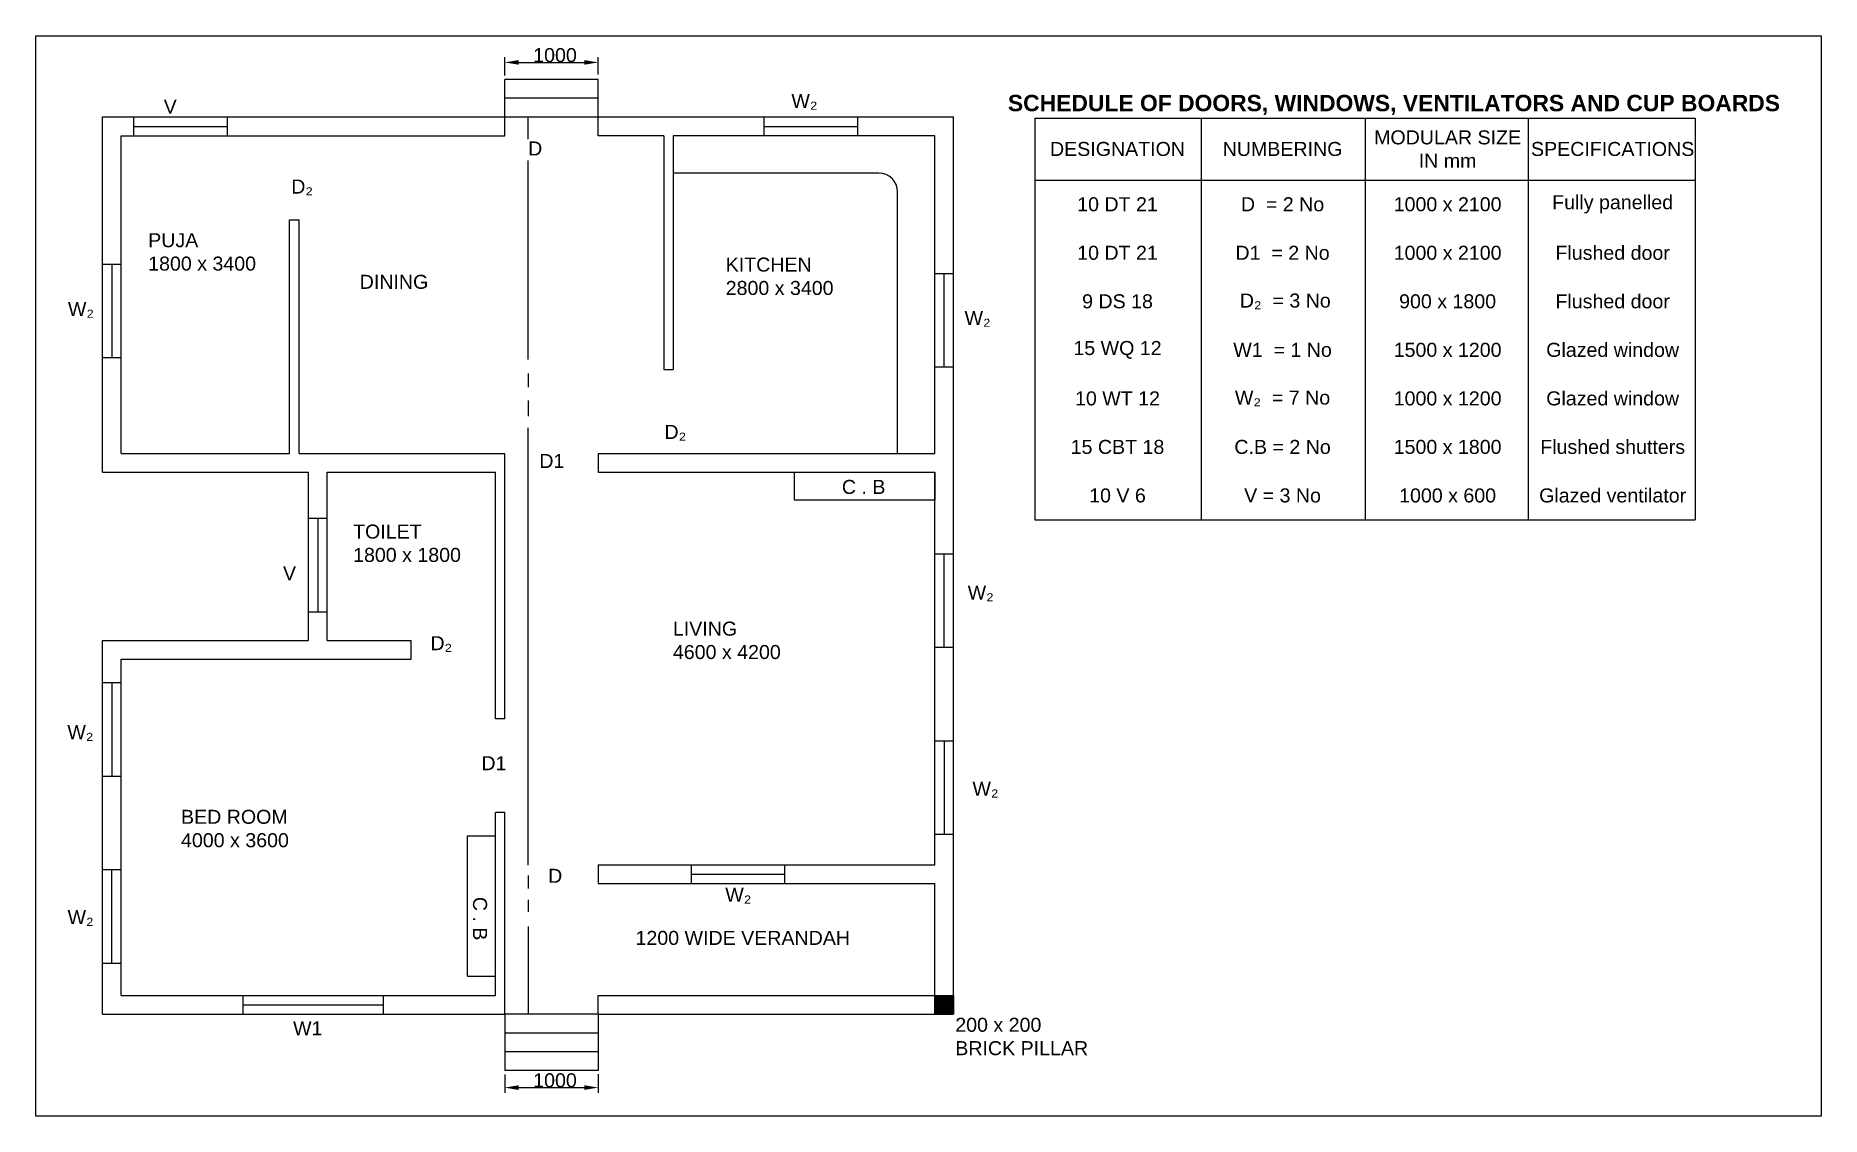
# Model space of a CAD drawing. Header units: millimetres. Extents: x 19172 to 38266, y -1017 to 10544.
import ezdxf

# ---------------------------------------------------------------- set-up
doc = ezdxf.new("R2010")
doc.units = ezdxf.units.MM
doc.styles.get("Standard").update_dxf_attribs({"font": 'arial.ttf'})
doc.dimstyles.new('ISO-25', dxfattribs={"dimtxt": 2.5, "dimasz": 2.5, "dimexe": 1.25, "dimexo": 0.625, "dimtad": 1, "dimtxsty": 'Standard', "dimcen": 2.5, "dimadec": 0, "dimazin": 0, "dimtfac": 1, "dimtmove": 0, "dimatfit": 3, "dimfxl": 1, "dimarcsym": 0})

# ---------------------------------------------------------------- blocks, each defined once
blk = doc.blocks.new('*D1')
at = {"color": 0, "lineweight": -2, "transparency": 16777216}
for p, q in [((24187, -569), (24187, -711)), ((25187, -567), (25187, -711)), ((24337, -710), (25037, -710))]:
    blk.add_line(p, q, dxfattribs=at)
at = {"color": 0, "transparency": 16777216}
for points in [[(24337, -685), (24337, -735), (24187, -710)], [(25037, -685), (25037, -735), (25187, -710)]]:
    blk.add_solid(points, dxfattribs=at)
at = {"layer": 'Defpoints', "color": 0, "transparency": 16777216}
for p in [(24187, -569), (25187, -567), (25187, -710)]:
    blk.add_point(p, dxfattribs=at)
at = {"color": 0, "transparency": 16777216, "insert": (24725, -633), "char_height": 150, "attachment_point": 5}
blk.add_mtext('1000', dxfattribs=at)
blk = doc.blocks.new('*D2')
at = {"color": 0, "lineweight": -2, "transparency": 16777216}
for p, q in [((24187, 10117), (24187, 10259)), ((24337, 10258), (25037, 10258)), ((25187, 10129), (25187, 10259))]:
    blk.add_line(p, q, dxfattribs=at)
at = {"color": 0, "transparency": 16777216}
for points in [[(24337, 10283), (24337, 10233), (24187, 10258)], [(25037, 10283), (25037, 10233), (25187, 10258)]]:
    blk.add_solid(points, dxfattribs=at)
at = {"layer": 'Defpoints', "color": 0, "transparency": 16777216}
for p in [(25187, 10258), (25187, 10129), (24187, 10116)]:
    blk.add_point(p, dxfattribs=at)
at = {"color": 0, "transparency": 16777216, "insert": (24725, 10335), "char_height": 150, "attachment_point": 5}
blk.add_mtext('1000', dxfattribs=at)

msp = doc.modelspace()

# ---------------------------------------------------------------- hatches: boundary and pattern name
h = msp.add_hatch(color=256)
h.dxf.hatch_style = 1
h.paths.add_polyline_path([(28987.412, 273.951), (28787.412, 273.951), (28787.412, 73.951), (28987.412, 73.951)])

# ---------------------------------------------------------------- linework, layer by layer
for p, q in [((24187.412, 10259.304), (24187.412, 10312.635)), ((25187.412, 10258.054), (25187.412, 10312.635)), ((24187.412, 9473.951), (24187.412, 10073.951)), ((25187.412, 10073.951), (24187.412, 10073.951)), ((25187.412, 9473.951), (25187.412, 10073.951)), ((25187.412, 9873.951), (24187.412, 9873.951)), ((19887.412, 5873.951), (19887.412, 9673.951)), ((19887.412, 9673.951), (28987.412, 9673.951)), ((20219.275, 9673.951), (20219.275, 9473.951)), ((20219.275, 9573.951), (21219.275, 9573.951)), ((21219.275, 9673.951), (21219.275, 9473.951)), ((24187.412, 9473.951), (24187.412, 9673.951)), ((24437.412, 9435.924), (24437.412, 9673.951)), ((26958.273, 9673.951), (26958.273, 9473.951)), ((26958.273, 9573.951), (27958.273, 9573.951)), ((27958.273, 9673.951), (27958.273, 9473.951)), ((28987.412, 6073.951), (28987.412, 9673.951)), ((29857.378, 9662.951), (36917.276, 9662.951)), ((29857.378, 9662.951), (29857.378, 5364.566)), ((31635.311, 9662.951), (31635.311, 5364.566)), ((33387.327, 9662.951), (33387.327, 5364.566)), ((35131.156, 9662.951), (35131.156, 5364.566)), ((36917.276, 9662.951), (36917.276, 5364.566)), ((20087.412, 6073.951), (20087.412, 9473.951)), ((20087.412, 9473.951), (24187.412, 9473.951)), ((25887.412, 9473.951), (25187.412, 9473.951)), ((25887.412, 9473.951), (25887.412, 6973.951)), ((28787.412, 9473.951), (25987.412, 9473.951)), ((25987.412, 9473.951), (25987.412, 6973.951)), ((28787.412, 6073.951), (28787.412, 9473.951)), ((24437.412, 7077.862), (24437.412, 9209.19)), ((28187.412, 9073.951), (25987.412, 9073.951)), ((29857.378, 8999.093), (36917.276, 8999.093)), ((28387.412, 6073.951), (28387.412, 8873.951)), ((21887.412, 6073.951), (21887.412, 8573.951)), ((21887.412, 8573.951), (21987.412, 8573.951)), ((21987.412, 6073.951), (21987.412, 8573.951)), ((19887.412, 8100.007), (20087.412, 8100.007)), ((19987.412, 8100.007), (19987.412, 7100.007)), ((28987.412, 7996.83), (28787.412, 7996.83)), ((28887.412, 6996.83), (28887.412, 7996.83)), ((19887.412, 7100.007), (20087.412, 7100.007)), ((24437.412, 6930.57), (24437.412, 6782.833)), ((25887.412, 6973.951), (25987.412, 6973.951)), ((28987.412, 6996.83), (28787.412, 6996.83)), ((24437.412, 6639.714), (24437.412, 6473.511)), ((24437.412, 1669.651), (24437.412, 6347.611)), ((20087.412, 6073.951), (21887.412, 6073.951)), ((20087.412, 6073.951), (21887.412, 6073.951)), ((21987.412, 6073.951), (24087.412, 6073.951)), ((24087.412, 6073.951), (24187.412, 6073.951)), ((24187.412, 3873.951), (24187.412, 6073.951)), ((25187.412, 6073.951), (25187.412, 5873.951)), ((25187.412, 6073.951), (28787.412, 6073.951)), ((28987.412, 73.951), (28987.412, 6073.951)), ((19887.412, 5873.951), (22087.412, 5873.951)), ((22087.412, 4073.951), (22087.412, 5873.951)), ((22287.412, 4073.951), (22287.412, 5873.951)), ((22287.412, 5873.951), (24087.412, 5873.951)), ((24087.412, 3233.803), (24087.412, 5873.951)), ((25187.412, 5873.951), (28787.412, 5873.951)), ((27287.412, 5573.951), (27287.412, 5873.951)), ((28787.412, 1673.951), (28787.412, 5873.951)), ((28787.412, 5873.951), (28787.412, 5573.951)), ((28787.412, 5573.951), (27287.412, 5573.951)), ((22087.412, 5380.538), (22287.412, 5380.538)), ((22187.412, 5380.538), (22187.412, 4380.538)), ((29857.378, 5364.566), (36917.276, 5364.566)), ((28987.412, 4996.83), (28787.412, 4996.83)), ((28887.412, 3996.83), (28887.412, 4996.83)), ((22087.412, 4380.538), (22287.412, 4380.538)), ((19887.412, 73.951), (19887.412, 4073.951)), ((19887.412, 4073.951), (22087.412, 4073.951)), ((22287.412, 4073.951), (23187.412, 4073.951)), ((23187.412, 3873.951), (23187.412, 4073.951)), ((20087.412, 273.951), (20087.412, 3873.951)), ((20087.412, 3873.951), (23187.412, 3873.951)), ((24187.412, 3233.803), (24187.412, 3873.951)), ((28987.412, 3996.83), (28787.412, 3996.83)), ((20087.412, 3619.293), (19887.412, 3619.293)), ((19987.412, 3619.293), (19987.412, 2619.293)), ((24187.412, 3233.803), (24087.412, 3233.803)), ((28987.412, 2996.83), (28787.412, 2996.83)), ((28887.412, 2996.83), (28887.412, 1996.83)), ((20087.412, 2619.293), (19887.412, 2619.293)), ((24087.412, 273.951), (24087.412, 2233.803)), ((24187.412, 2233.803), (24087.412, 2233.803)), ((24187.412, 73.951), (24187.412, 2233.803)), ((23787.412, 483.782), (23787.412, 1983.782)), ((23787.412, 1983.782), (24087.412, 1983.782)), ((28987.412, 1996.83), (28787.412, 1996.83)), ((20087.412, 1619.293), (19887.412, 1619.293)), ((19987.412, 619.293), (19987.412, 1619.293)), ((24437.412, 1559.592), (24437.412, 1419.125)), ((25187.412, 1673.951), (28787.412, 1673.951)), ((25187.412, 1673.951), (25187.412, 1473.951)), ((26183.186, 1473.951), (26183.186, 1673.951)), ((26183.186, 1573.951), (27183.186, 1573.951)), ((27183.186, 1473.951), (27183.186, 1673.951)), ((25187.412, 1473.951), (28787.412, 1473.951)), ((28787.412, 273.951), (28787.412, 1473.951)), ((24437.412, 1297.13), (24437.412, 1168.826)), ((24437.412, 1015.003), (24437.412, 73.951)), ((20087.412, 619.293), (19887.412, 619.293)), ((23787.412, 483.782), (24087.412, 483.782)), ((20087.412, 273.951), (24087.412, 273.951)), ((21388.185, 273.951), (21388.185, 73.951)), ((22888.185, 273.951), (22888.185, 73.951)), ((25187.412, 273.951), (28787.412, 273.951)), ((25187.412, 73.951), (25187.412, 273.951)), ((19887.412, 73.951), (24187.412, 73.951)), ((21388.185, 173.951), (22888.185, 173.951)), ((24187.412, 73.951), (24187.412, -526.049)), ((25187.412, 73.951), (24187.412, 73.951)), ((25187.412, 73.951), (25187.412, -526.049)), ((25187.412, 73.951), (28987.412, 73.951)), ((28787.412, 73.951), (28987.412, 73.951)), ((25187.412, -126.049), (24187.412, -126.049)), ((25187.412, -326.049), (24187.412, -326.049)), ((25187.412, -526.049), (24187.412, -526.049)), ((24187.412, -711.403), (24187.412, -764.734)), ((25187.412, -710.153), (25187.412, -764.734))]:
    msp.add_line(p, q)
for points in [[(19171.89, 10543.762), (38265.741, 10543.762), (38265.741, -1017.126), (19171.89, -1017.126)], [(28987.412, 73.951), (28787.412, 73.951), (28787.412, 273.951), (28987.412, 273.951)]]:
    msp.add_lwpolyline(points, close=True)
msp.add_arc((28187.412, 8873.951), 200, 0, 90)

# ---------------------------------------------------------------- texts
for s, width, insert, char_height, attachment_point in [('V', 328.08527, (20540.721, 9860.821), 150, 1), ('W{\\fISOCPEUR|b0|i0|c0|p34;₂}', 444.56215, (27252.735, 9920.143), 150, 1), ('{\\fArial|b1|i0|c0|p34;SCHEDULE OF DOORS, WINDOWS, VENTILATORS AND CUP BOARDS}', 9725.77618, (29567.7, 9910.766), 175, 1), ('D', 444.56215, (24437.412, 9412.26), 150, 1), ('D{\\fISOCPEUR|b0|i0|c0|p34;₂}', 444.56215, (21904.55, 9004.662), 150, 1), ('PUJA^J1800 x 3400', 1166.48026, (20374.619, 8430.764), 150, 1), ('KITCHEN^J2800 x 3400', 1194.90352, (26550.037, 8169.974), 150, 1), ('DINING', 150, (22636.761, 7985.504), 150, 1), ('W{\\fISOCPEUR|b0|i0|c0|p34;₂}', 444.56215, (19516.399, 7525.901), 150, 7), ('W{\\fISOCPEUR|b0|i0|c0|p34;₂}', 444.56215, (29104.555, 7598.353), 150, 1), ('D{\\fISOCPEUR|b0|i0|c0|p34;₂}', 444.56215, (25895.518, 6379.857), 150, 1), ('D1', 444.56215, (24557.496, 6069.087), 150, 1), ('C . B', 444.56215, (27792.7, 5791.389), 150, 1), ('TOILET^J1800 x 1800', 1165.81314, (22565.716, 5313.914), 150, 1), ('V', 271.39081, (21816.021, 4866.593), 150, 1), ('W{\\fISOCPEUR|b0|i0|c0|p34;₂}', 444.56215, (29137.692, 4661.267), 150, 1), ('LIVING^J4600 x 4200', 1290.56001, (25985.551, 4274.976), 150, 1), ('D{\\fISOCPEUR|b0|i0|c0|p34;₂}', 444.56215, (23392.819, 4119.595), 150, 1), ('W{\\fISOCPEUR|b0|i0|c0|p34;₂}', 444.56215, (19510.574, 3167.602), 150, 1), ('D1', 444.56215, (23937.835, 2835.718), 150, 1), ('W{\\fISOCPEUR|b0|i0|c0|p34;₂}', 444.56215, (29188.871, 2562.186), 150, 1), ('BED ROOM^J4000 x 3600', 1474.32762, (20725.621, 2261.965), 150, 1), ('D', 444.56215, (24651.107, 1630.769), 150, 1), ('W{\\fISOCPEUR|b0|i0|c0|p34;₂}', 444.56215, (26545.796, 1427.785), 150, 1), ('W{\\fISOCPEUR|b0|i0|c0|p34;₂}', 374.99176, (19512.42, 1189.049), 150, 1), ('1200 WIDE VERANDAH', 2848.54665, (25585.956, 966.628), 150, 1), ('200 x 200^JBRICK PILLAR', 1819.31093, (29005.327, 36.895), 150, 1), ('W1', 444.56215, (21923.752, -0.498), 150, 1)]:
    msp.add_mtext_dynamic_manual_height_columns(s, width=width, gutter_width=12.5, heights=[0], dxfattribs=dict(insert=insert, char_height=char_height, attachment_point=attachment_point))
at = {"char_height": 150, "width": 1761.97466, "attachment_point": 5}
for s, insert in [('DESIGNATION', (30739.865, 9331.022)), ('NUMBERING', (32504.84, 9331.022)), ('MODULAR SIZE IN mm ', (34269.814, 9331.022)), ('SPECIFICATIONS', (36034.789, 9331.022)), ('10 DT 21', (30739.865, 8739.484)), ('D  = 2 No', (32504.84, 8739.484)), ('1000 x 2100', (34269.814, 8739.484)), ('Fully panelled', (36034.789, 8739.484)), ('10 DT 21', (30739.865, 8220.266)), ('D1  = 2 No', (32504.84, 8220.266)), ('1000 x 2100', (34269.814, 8220.266)), ('Flushed door', (36034.789, 8220.266)), ('9 DS 18', (30739.865, 7701.048)), (' D₂  = 3 No', (32504.84, 7701.048)), ('900 x 1800', (34269.814, 7701.048)), ('Flushed door', (36034.789, 7701.048)), ('15 WQ 12', (30739.865, 7181.83)), ('W1  = 1 No', (32504.84, 7181.83)), ('1500 x 1200', (34269.814, 7181.83)), ('Glazed window', (36034.789, 7181.83)), ('10 WT 12', (30739.865, 6662.612)), ('W₂  = 7 No', (32504.84, 6662.612)), ('1000 x 1200', (34269.814, 6662.612)), ('Glazed window', (36034.789, 6662.612)), ('15 CBT 18', (30739.865, 6143.393)), ('C.B = 2 No', (32504.84, 6143.393)), ('1500 x 1800', (34269.814, 6143.393)), ('Flushed shutters', (36034.789, 6143.393)), ('10 V 6', (30739.865, 5624.175)), ('V = 3 No', (32504.84, 5624.175)), ('1000 x 600', (34269.814, 5624.175)), ('Glazed ventilator', (36034.789, 5624.175))]:
    msp.add_mtext(s, dxfattribs=dict(at, insert=insert))
at = {"insert": (23998.169, 1330.52), "char_height": 150, "attachment_point": 1, "rotation": 270}
msp.add_mtext_dynamic_manual_height_columns('C . B', width=444.56215, gutter_width=12.5, heights=[0], dxfattribs=at)

# ---------------------------------------------------------------- dimensions: what is measured, and where the dimension line sits
for base, p1, p2, picture, middle in [((25187.412, 10258.054), (24187.412, 10115.936), (25187.412, 10128.716), '*D2', (24725.208, 10258.054)), ((25187.412, -710.153), (24187.412, -568.8), (25187.412, -566.825), '*D1', (24725.208, -710.153))]:
    dim = msp.add_linear_dim(base=base, p1=p1, p2=p2, dimstyle='ISO-25', override={"dimtxt": 150, "dimasz": 150})
    dim.commit()
    dim.dimension.update_dxf_attribs({"geometry": picture, "text_midpoint": middle, "dimtype": 160})

doc.saveas('drawing.dxf')
